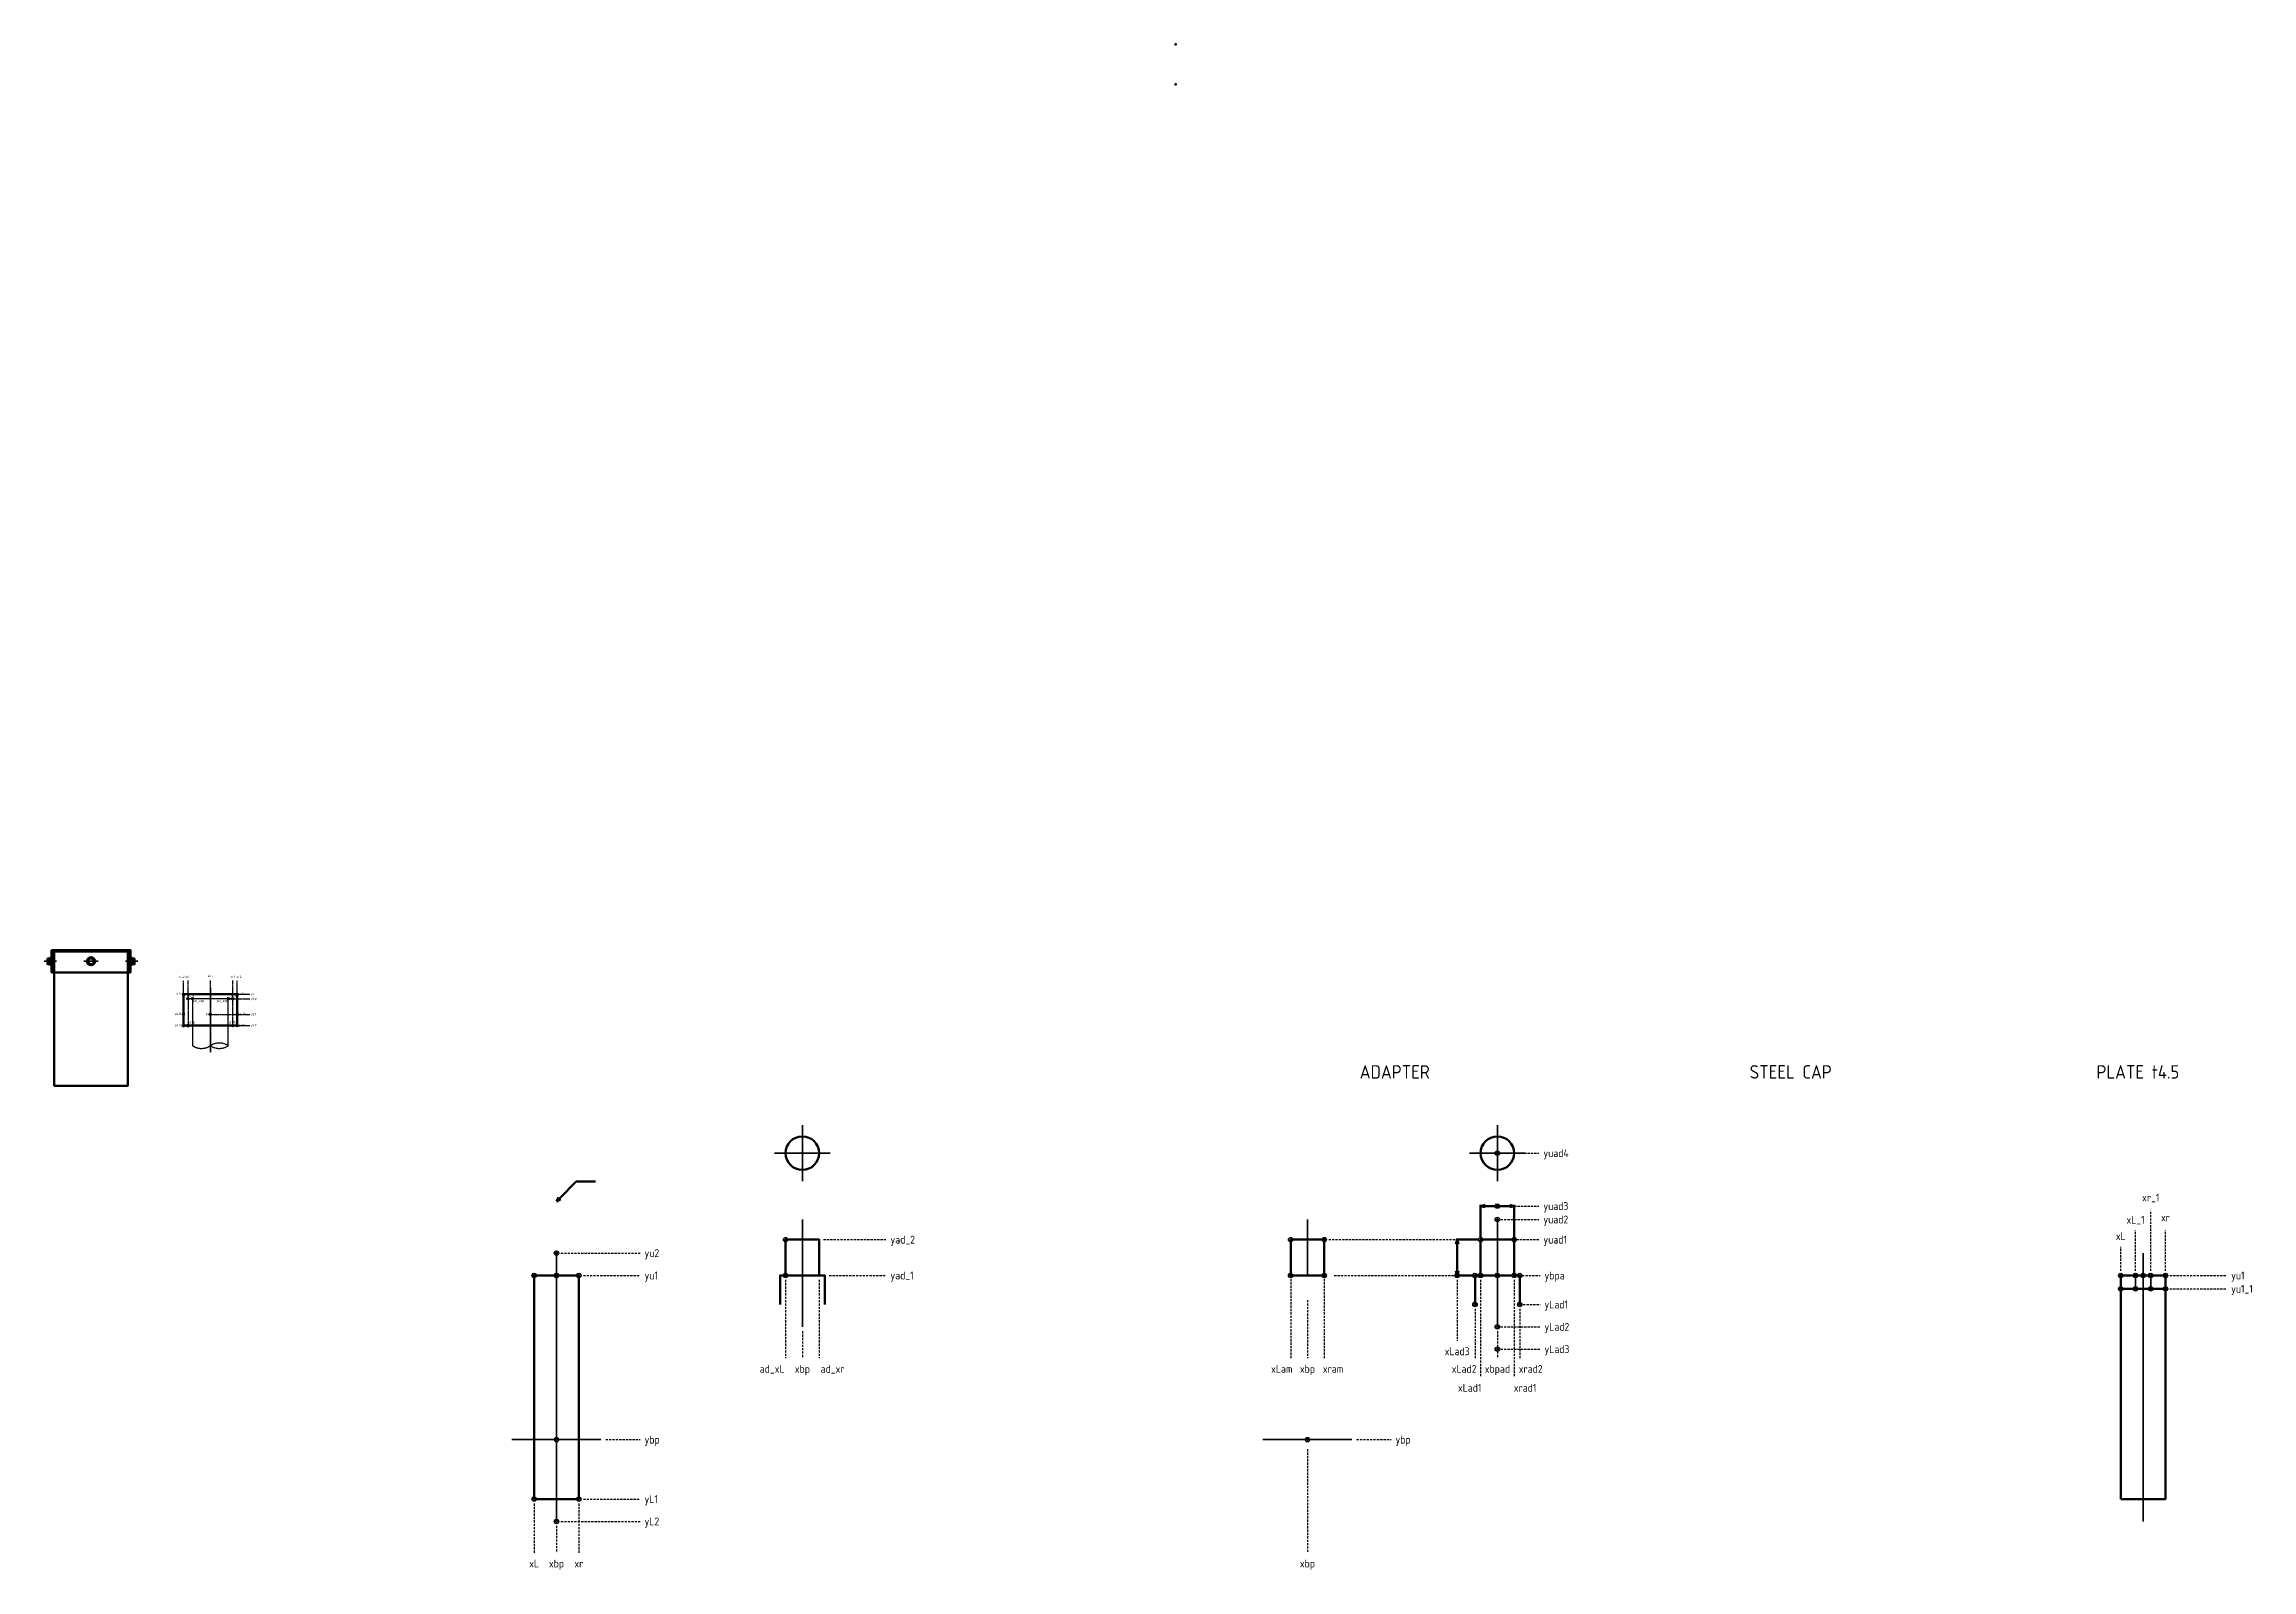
# Model space of a CAD drawing. Header units: millimetres. Extents: x -2270 to 7760, y 607 to 7412.
# Drawn here: x -2270 to 2668, y 1864 to 5275 of the extents above; entities that cross this region are included whole.
import ezdxf
from ezdxf.enums import TextEntityAlignment as Align

# ---------------------------------------------------------------- set-up
doc = ezdxf.new("R2010")
doc.units = ezdxf.units.MM
doc.header["$LTSCALE"] = 0.5
for name, pattern in [('ACJISTGL', [3, 2, -1]), ('AM_ISO08W050', [18, 12, -1.5, 3, -1.5]), ('AM_ISO09W050', [22.5, 12, -1.5, 3, -1.5, 3, -1.5])]:
    doc.linetypes.add(name, pattern=pattern)
for name, color, linetype, lineweight in [('AM_0', 7, 'Continuous', 50), ('AM_1', 2, 'Continuous', 50), ('AM_2', 4, 'AM_ISO09W050', 25), ('AM_3', 3, 'ACJISTGL', 25), ('AM_4', 3, 'Continuous', 25), ('AM_5', 134, 'Continuous', 50), ('AM_7', 2, 'AM_ISO08W050', 35)]:
    doc.layers.add(name, color=color, linetype=linetype, lineweight=lineweight)
doc.styles.add('ACJISTS', font='isocp.shx', dxfattribs={"height": 1, "bigfont": 'bigfont.shx'})
doc.styles.get("Standard").update_dxf_attribs({"font": 'ISOCP.SHX', "bigfont": 'EXTFONT.SHX'})
doc.dimstyles.new('Mystandard$0', dxfattribs={"dimtxt": 3, "dimasz": 2, "dimexe": 0.5, "dimexo": 1, "dimgap": 1, "dimtad": 3, "dimdsep": 46, "dimtxsty": 'Standard', "dimblk": 'OPEN30', "dimcen": 0, "dimclrd": 134, "dimclre": 134, "dimclrt": 2, "dimadec": 0, "dimazin": 2, "dimtp": 0.1, "dimtm": 0.1, "dimtfac": 0.71, "dimtix": 1, "dimtmove": 0, "dimatfit": 0, "dimldrblk": 'OPEN30', "dimfxl": 1, "dimtolj": 1, "dimtzin": 0, "dimlwd": -1, "dimlwe": -1, "dimarcsym": 0})
pattern_1 = [(45, (355.177, 1694.685), (-2.245064, 2.245064), [])]
pattern_2 = [(45, (355.177, 2194.685), (-2.245064, 2.245064), [])]
pattern_3 = [(45, (2472, 2274.685), (-2.245064, 2.245064), [])]
pattern_4 = [(45, (2047.2384, 2194.685), (-2.245064, 2.245064), [])]
pattern_5 = [(45, (2047.2384, 2274.685), (-2.245064, 2.245064), [])]
pattern_6 = [(45, (3903.7123, 2194.685), (-2.245064, 2.245064), [])]
pattern_7 = [(45, (3903.7123, 2164.685), (-2.245064, 2.245064), [])]

# ---------------------------------------------------------------- blocks, each defined once
blk = doc.blocks.new('_Open30')
at = {"color": 0, "linetype": 'ByBlock', "lineweight": -2}
for p, q in [((-1, 0.27), (0, 0)), ((0, 0), (-1, -0.27)), ((0, 0), (-1, 0))]:
    blk.add_line(p, q, dxfattribs=at)
blk = doc.blocks.new('*D23')
at = {"layer": 'AM_0', "color": 134, "ltscale": 0.7, "transparency": 16777216}
for p, q in [((942.6, 2607.3), (942.6, 2679.8)), ((952.6, 2677.3), (1007.6, 2677.3)), ((1017.6, 2607.3), (1017.6, 2679.8))]:
    blk.add_line(p, q, dxfattribs=at)
at = {"layer": 'Defpoints', "color": 0, "ltscale": 0.7, "transparency": 16777216}
for p in [(1017.6, 2677.3), (942.6, 2602.3), (1017.6, 2602.3)]:
    blk.add_point(p, dxfattribs=at)
at = {"layer": 'AM_0', "color": 134, "ltscale": 0.7, "transparency": 16777216, "xscale": 10, "yscale": 10, "zscale": 10, "rotation": 180}
blk.add_blockref('_Open30', (942.6, 2677.3), dxfattribs=at)
at = {"layer": 'AM_0', "color": 134, "ltscale": 0.7, "transparency": 16777216, "xscale": 10, "yscale": 10, "zscale": 10}
blk.add_blockref('_Open30', (1017.6, 2677.3), dxfattribs=at)
blk = doc.blocks.new('*D24')
at = {"layer": 'AM_0', "color": 134, "ltscale": 0.7, "transparency": 16777216}
for p, q in [((937.6, 2602.3), (887.6, 2602.3)), ((890.1, 2592.3), (890.1, 2532.3)), ((925.1, 2522.3), (887.6, 2522.3))]:
    blk.add_line(p, q, dxfattribs=at)
at = {"layer": 'Defpoints', "color": 0, "ltscale": 0.7, "transparency": 16777216}
for p in [(942.6, 2602.3), (890.1, 2522.3), (930.1, 2522.3)]:
    blk.add_point(p, dxfattribs=at)
at = {"layer": 'AM_0', "color": 134, "ltscale": 0.7, "transparency": 16777216, "xscale": 10, "yscale": 10, "zscale": 10}
for p, rotation in [((890.1, 2602.3), 90), ((890.1, 2522.3), 270)]:
    blk.add_blockref('_Open30', p, dxfattribs=dict(at, rotation=rotation))
blk = doc.blocks.new('titik')
at = {"layer": 'AM_4', "ltscale": 0.7}
h = blk.add_hatch(dxfattribs=at)
h.set_pattern_fill('ANSI31', color=256, scale=0.5)
h.set_pattern_definition([(45, (3060.8908, -2484.6173), (-1.122532, 1.122532), [])])
edge = h.paths.add_edge_path()
edge.add_arc((0, 0), 5, 0, 360)
blk.add_circle((0, 0), 5, dxfattribs=at)

msp = doc.modelspace()

# ---------------------------------------------------------------- hatches: boundary and pattern name
at = {"layer": 'AM_4', "ltscale": 0.7}
h = msp.add_hatch(dxfattribs=at)
h.set_pattern_fill('ANSI31', color=256)
h.set_pattern_definition([(45, (2509.5, 2468.1065), (-2.245064, 2.245064), [])])
edge = h.paths.add_edge_path()
edge.add_arc((980.091, 2795.749), 5, 0, 360)
h = msp.add_hatch(dxfattribs=at)
h.set_pattern_fill('ANSI31', color=256)
h.set_pattern_definition([(45, (2509.5, 2349.685), (-2.245064, 2.245064), [])])
edge = h.paths.add_edge_path()
edge.add_arc((980.091, 2677.327), 5, 0, 360)
h = msp.add_hatch(dxfattribs=at)
h.set_pattern_fill('ANSI31', color=256)
h.set_pattern_definition([(45, (2509.5, 2319.685), (-2.245064, 2.245064), [])])
edge = h.paths.add_edge_path()
edge.add_arc((980.091, 2647.327), 5, 0, 360)
h = msp.add_hatch(dxfattribs=at)
h.set_pattern_fill('ANSI31', color=256)
h.set_pattern_definition([(45, (405.177, 2244.685), (-2.245064, 2.245064), [])])
edge = h.paths.add_edge_path()
edge.add_arc((-1124.232, 2572.327), 5, 0, 360)
h = msp.add_hatch(dxfattribs=at)
h.set_pattern_fill('ANSI31', color=256)
h.set_pattern_definition([(45, (917.55, 2274.685), (-2.245064, 2.245064), [])])
edge = h.paths.add_edge_path()
edge.add_arc((-611.859, 2602.327), 5, 0, 360)
h = msp.add_hatch(dxfattribs=at)
h.set_pattern_fill('ANSI31', color=256)
h.set_pattern_definition(pattern_5)
edge = h.paths.add_edge_path()
edge.add_arc((517.829, 2602.327), 5, 0, 360)
h = msp.add_hatch(dxfattribs=at)
h.set_pattern_fill('ANSI31', color=256)
h.set_pattern_definition(pattern_5)
edge = h.paths.add_edge_path()
edge.add_arc((592.829, 2602.327), 5, 0, 360)
h = msp.add_hatch(dxfattribs=at)
h.set_pattern_fill('ANSI31', color=256)
h.set_pattern_definition(pattern_3)
edge = h.paths.add_edge_path()
edge.add_arc((942.591, 2602.327), 5, 0, 360)
h = msp.add_hatch(dxfattribs=at)
h.set_pattern_fill('ANSI31', color=256)
h.set_pattern_definition(pattern_3)
edge = h.paths.add_edge_path()
edge.add_arc((942.591, 2602.327), 5, 0, 360)
h = msp.add_hatch(dxfattribs=at)
h.set_pattern_fill('ANSI31', color=256)
h.set_pattern_definition([(45, (2547, 2274.685), (-2.245064, 2.245064), [])])
edge = h.paths.add_edge_path()
edge.add_arc((1017.591, 2602.327), 5, 0, 360)
h = msp.add_hatch(dxfattribs=at)
h.set_pattern_fill('ANSI31', color=256)
h.set_pattern_definition(pattern_2)
edge = h.paths.add_edge_path()
edge.add_arc((-1174.232, 2522.327), 5, 0, 360)
h = msp.add_hatch(dxfattribs=at)
h.set_pattern_fill('ANSI31', color=256)
h.set_pattern_definition([(45, (405.177, 2194.685), (-2.245064, 2.245064), [])])
edge = h.paths.add_edge_path()
edge.add_arc((-1124.232, 2522.327), 5, 0, 360)
h = msp.add_hatch(dxfattribs=at)
h.set_pattern_fill('ANSI31', color=256)
h.set_pattern_definition(pattern_2)
edge = h.paths.add_edge_path()
edge.add_arc((-1074.232, 2522.327), 5, 0, 360)
h = msp.add_hatch(dxfattribs=at)
h.set_pattern_fill('ANSI31', color=256)
h.set_pattern_definition([(45, (917.55, 2194.685), (-2.245064, 2.245064), [])])
edge = h.paths.add_edge_path()
edge.add_arc((-611.859, 2522.327), 5, 0, 360)
h = msp.add_hatch(dxfattribs=at)
h.set_pattern_fill('ANSI31', color=256)
h.set_pattern_definition(pattern_4)
edge = h.paths.add_edge_path()
edge.add_arc((517.829, 2522.327), 5, 0, 360)
h = msp.add_hatch(dxfattribs=at)
h.set_pattern_fill('ANSI31', color=256)
h.set_pattern_definition(pattern_4)
edge = h.paths.add_edge_path()
edge.add_arc((592.829, 2522.327), 5, 0, 360)
h = msp.add_hatch(dxfattribs=at)
h.set_pattern_fill('ANSI31', color=256)
h.set_pattern_definition([(45, (2419.5, 2194.685), (-2.245064, 2.245064), [])])
edge = h.paths.add_edge_path()
edge.add_arc((890.091, 2522.327), 5, 0, 360)
h = msp.add_hatch(dxfattribs=at)
h.set_pattern_fill('ANSI31', color=256)
h.set_pattern_definition([(45, (2459.5, 2194.685), (-2.245064, 2.245064), [])])
edge = h.paths.add_edge_path()
edge.add_arc((930.091, 2522.327), 5, 0, 360)
h = msp.add_hatch(dxfattribs=at)
h.set_pattern_fill('ANSI31', color=256)
h.set_pattern_definition([(45, (2472, 2194.685), (-2.245064, 2.245064), [])])
edge = h.paths.add_edge_path()
edge.add_arc((942.591, 2522.327), 5, 0, 360)
h = msp.add_hatch(dxfattribs=at)
h.set_pattern_fill('ANSI31', color=256)
h.set_pattern_definition([(45, (2509.5, 2194.685), (-2.245064, 2.245064), [])])
edge = h.paths.add_edge_path()
edge.add_arc((980.091, 2522.327), 5, 0, 360)
h = msp.add_hatch(dxfattribs=at)
h.set_pattern_fill('ANSI31', color=256)
h.set_pattern_definition([(45, (2547, 2194.685), (-2.245064, 2.245064), [])])
edge = h.paths.add_edge_path()
edge.add_arc((1017.591, 2522.327), 5, 0, 360)
h = msp.add_hatch(dxfattribs=at)
h.set_pattern_fill('ANSI31', color=256)
h.set_pattern_definition([(45, (2559.5, 2194.685), (-2.245064, 2.245064), [])])
edge = h.paths.add_edge_path()
edge.add_arc((1030.091, 2522.327), 5, 0, 360)
h = msp.add_hatch(dxfattribs=at)
h.set_pattern_fill('ANSI31', color=256)
h.set_pattern_definition(pattern_6)
edge = h.paths.add_edge_path()
edge.add_arc((2374.303, 2522.327), 5, 0, 360)
h = msp.add_hatch(dxfattribs=at)
h.set_pattern_fill('ANSI31', color=256)
h.set_pattern_definition([(45, (3936.7123, 2194.685), (-2.245064, 2.245064), [])])
edge = h.paths.add_edge_path()
edge.add_arc((2407.303, 2522.327), 5, 0, 360)
h = msp.add_hatch(dxfattribs=at)
h.set_pattern_fill('ANSI31', color=256)
h.set_pattern_definition([(45, (3953.7123, 2194.685), (-2.245064, 2.245064), [])])
edge = h.paths.add_edge_path()
edge.add_arc((2424.303, 2522.327), 5, 0, 360)
h = msp.add_hatch(dxfattribs=at)
h.set_pattern_fill('ANSI31', color=256)
h.set_pattern_definition([(45, (3970.7123, 2194.685), (-2.245064, 2.245064), [])])
edge = h.paths.add_edge_path()
edge.add_arc((2441.303, 2522.327), 5, 0, 360)
h = msp.add_hatch(dxfattribs=at)
h.set_pattern_fill('ANSI31', color=256)
h.set_pattern_definition(pattern_6)
edge = h.paths.add_edge_path()
edge.add_arc((2474.303, 2522.327), 5, 0, 360)
h = msp.add_hatch(dxfattribs=at)
h.set_pattern_fill('ANSI31', color=256)
h.set_pattern_definition(pattern_7)
edge = h.paths.add_edge_path()
edge.add_arc((2374.303, 2492.327), 5, 0, 360)
h = msp.add_hatch(dxfattribs=at)
h.set_pattern_fill('ANSI31', color=256)
h.set_pattern_definition([(45, (3936.7123, 2164.685), (-2.245064, 2.245064), [])])
edge = h.paths.add_edge_path()
edge.add_arc((2407.303, 2492.327), 5, 0, 360)
h = msp.add_hatch(dxfattribs=at)
h.set_pattern_fill('ANSI31', color=256)
h.set_pattern_definition([(45, (3970.7123, 2164.685), (-2.245064, 2.245064), [])])
edge = h.paths.add_edge_path()
edge.add_arc((2441.303, 2492.327), 5, 0, 360)
h = msp.add_hatch(dxfattribs=at)
h.set_pattern_fill('ANSI31', color=256)
h.set_pattern_definition(pattern_7)
edge = h.paths.add_edge_path()
edge.add_arc((2474.303, 2492.327), 5, 0, 360)
h = msp.add_hatch(dxfattribs=at)
h.set_pattern_fill('ANSI31', color=256)
h.set_pattern_definition([(45, (2459.5, 2129.8188), (-2.245064, 2.245064), [])])
edge = h.paths.add_edge_path()
edge.add_arc((930.091, 2457.461), 5, 0, 360)
h = msp.add_hatch(dxfattribs=at)
h.set_pattern_fill('ANSI31', color=256)
h.set_pattern_definition([(45, (2559.5, 2129.8188), (-2.245064, 2.245064), [])])
edge = h.paths.add_edge_path()
edge.add_arc((1030.091, 2457.461), 5, 0, 360)
h = msp.add_hatch(dxfattribs=at)
h.set_pattern_fill('ANSI31', color=256)
h.set_pattern_definition([(45, (2509.5, 2079.8188), (-2.245064, 2.245064), [])])
edge = h.paths.add_edge_path()
edge.add_arc((980.091, 2407.461), 5, 0, 360)
h = msp.add_hatch(dxfattribs=at)
h.set_pattern_fill('ANSI31', color=256)
h.set_pattern_definition([(45, (2509.5, 2029.8188), (-2.245064, 2.245064), [])])
edge = h.paths.add_edge_path()
edge.add_arc((980.091, 2357.461), 5, 0, 360)
h = msp.add_hatch(dxfattribs=at)
h.set_pattern_fill('ANSI31', color=256)
h.set_pattern_definition([(45, (405.177, 1827.5957), (-2.245064, 2.245064), [])])
edge = h.paths.add_edge_path()
edge.add_arc((-1124.232, 2155.238), 5, 0, 360)
h = msp.add_hatch(dxfattribs=at)
h.set_pattern_fill('ANSI31', color=256)
h.set_pattern_definition([(45, (2084.7384, 1827.5957), (-2.245064, 2.245064), [])])
edge = h.paths.add_edge_path()
edge.add_arc((555.329, 2155.238), 5, 0, 360)
h = msp.add_hatch(dxfattribs=at)
h.set_pattern_fill('ANSI31', color=256)
h.set_pattern_definition(pattern_1)
edge = h.paths.add_edge_path()
edge.add_arc((-1174.232, 2022.327), 5, 0, 360)
h = msp.add_hatch(dxfattribs=at)
h.set_pattern_fill('ANSI31', color=256)
h.set_pattern_definition(pattern_1)
edge = h.paths.add_edge_path()
edge.add_arc((-1074.232, 2022.327), 5, 0, 360)
h = msp.add_hatch(dxfattribs=at)
h.set_pattern_fill('ANSI31', color=256)
h.set_pattern_definition([(45, (405.177, 1644.685), (-2.245064, 2.245064), [])])
edge = h.paths.add_edge_path()
edge.add_arc((-1124.232, 1972.327), 5, 0, 360)

# ---------------------------------------------------------------- linework, layer by layer
at = {"layer": 'AM_0', "ltscale": 0.7}
msp.add_line((2474.303, 2492.327), (2374.303, 2492.327), dxfattribs=at)
for points in [[(-2253.554, 3249.644), (-2253.554, 3199.644), (-2077.154, 3199.644), (-2077.154, 3249.644)], [(-2247.854, 2946.444), (-2082.654, 2946.444), (-2082.654, 3246.444), (-2247.854, 3246.444)], [(-1958.393, 3080.887), (-1838.393, 3080.887), (-1838.393, 3150.887), (-1958.393, 3150.887)], [(-611.859, 2522.327), (-536.859, 2522.327), (-536.859, 2602.327), (-611.859, 2602.327)], [(517.829, 2522.327), (592.829, 2522.327), (592.829, 2602.327), (517.829, 2602.327)], [(942.591, 2522.327), (1017.591, 2522.327), (1017.591, 2602.327), (942.591, 2602.327)], [(-1174.232, 2022.327), (-1074.232, 2022.327), (-1074.232, 2522.327), (-1174.232, 2522.327)], [(2374.303, 2022.327), (2474.303, 2022.327), (2474.303, 2522.327), (2374.303, 2522.327)]]:
    msp.add_lwpolyline(points, close=True, dxfattribs=at)
for points in [[(-2250.354, 3199.644), (-2250.354, 3246.444), (-2080.354, 3246.444), (-2080.354, 3199.644)], [(-524.359, 2457.461), (-524.359, 2522.327), (-624.359, 2522.327), (-624.359, 2457.461)], [(1030.091, 2457.461), (1030.091, 2522.327), (930.091, 2522.327), (930.091, 2457.461)]]:
    msp.add_lwpolyline(points, dxfattribs=at)
for centre in [(-574.359, 2795.749), (980.091, 2795.749)]:
    msp.add_circle(centre, 37.5, dxfattribs=at)
for p in [(260.439, 5274.894), (260.439, 5274.894), (260.439, 5274.894), (260.439, 5184.894), (260.439, 5184.894)]:
    msp.add_point(p, dxfattribs=at)
at = {"layer": 'AM_1', "color": 2, "ltscale": 0.7}
for p, q in [((-2257.154, 3232.344), (-2257.154, 3224.316)), ((-2255.154, 3232.344), (-2257.154, 3232.344)), ((-2255.154, 3225.044), (-2257.154, 3224.316)), ((-2255.154, 3224.244), (-2257.154, 3223.516)), ((-2257.154, 3223.516), (-2257.154, 3216.944)), ((-2257.154, 3216.944), (-2255.154, 3216.944)), ((-2255.154, 3232.344), (-2255.154, 3225.044)), ((-2255.154, 3224.244), (-2255.154, 3216.944)), ((-2075.554, 3232.344), (-2075.554, 3225.044)), ((-2075.554, 3232.344), (-2073.554, 3232.344)), ((-2075.554, 3225.044), (-2073.554, 3224.316)), ((-2075.554, 3224.244), (-2075.554, 3216.944)), ((-2075.554, 3224.244), (-2073.554, 3223.516)), ((-2073.554, 3216.944), (-2075.554, 3216.944)), ((-2073.554, 3232.344), (-2073.554, 3224.316)), ((-2073.554, 3223.516), (-2073.554, 3216.944))]:
    msp.add_line(p, q, dxfattribs=at)
for points in [[(-2262.654, 3231.144), (-2262.654, 3218.144), (-2257.154, 3218.144), (-2257.154, 3231.144)], [(-2255.154, 3215.644), (-2255.154, 3233.644), (-2253.554, 3233.644), (-2253.554, 3215.644)], [(-2172.86, 3224.644), (-2169.107, 3218.144), (-2161.601, 3218.144), (-2157.848, 3224.644), (-2161.601, 3231.144), (-2169.107, 3231.144)], [(-2075.554, 3215.644), (-2075.554, 3233.644), (-2077.154, 3233.644), (-2077.154, 3215.644)], [(-2068.054, 3231.144), (-2068.054, 3218.144), (-2073.554, 3218.144), (-2073.554, 3231.144)]]:
    msp.add_lwpolyline(points, close=True, dxfattribs=at)
for radius in [9, 6.5]:
    msp.add_circle((-2165.354, 3224.644), radius, dxfattribs=at)
for centre, start, end in [((-2253.284, 3227.894), 159.705445, 200.294555), ((-2253.284, 3221.394), 159.705445, 200.294555), ((-2077.424, 3227.894), 339.705445, 20.294555), ((-2077.424, 3221.394), 339.705445, 20.294555)]:
    msp.add_arc(centre, 9.37, start, end, dxfattribs=at)
at = {"layer": 'AM_2', "ltscale": 0.7}
msp.add_lwpolyline([(-1858.393, 3035.9), (-1858.393, 3140.887), (-1938.393, 3140.887), (-1938.393, 3035.9)], dxfattribs=at)
for centre, start, end in [((-1918.393, 3066.233), 236.601512, 303.398488), ((-1878.393, 3005.567), 56.601512, 123.398488), ((-1878.393, 3066.233), 236.601512, 303.398488)]:
    msp.add_arc(centre, 36.333, start, end, dxfattribs=at)
at = {"layer": 'AM_3', "ltscale": 0.7}
for p, q in [((-1958.393, 3150.887), (-1958.393, 3181.407)), ((-1948.393, 3140.887), (-1948.393, 3181.407)), ((-1898.393, 3140.887), (-1898.393, 3181.407)), ((-1848.393, 3140.887), (-1848.393, 3181.407)), ((-1838.393, 3150.887), (-1838.393, 3181.407)), ((-1858.393, 3140.887), (-1809.966, 3140.887)), ((-1838.393, 3150.887), (-1809.966, 3150.887)), ((-1895.893, 3105.887), (-1809.966, 3105.887)), ((-1838.393, 3080.887), (-1809.966, 3080.887))]:
    msp.add_line(p, q, dxfattribs=at)
at = {"layer": 'AM_3', "ltscale": 5}
for p, q in [((980.091, 2795.749), (1072.995, 2795.749)), ((980.091, 2677.327), (1072.995, 2677.327)), ((2441.303, 2532.327), (2441.303, 2667.36)), ((980.091, 2647.327), (1072.995, 2647.327)), ((2407.303, 2532.327), (2407.303, 2622.882)), ((2474.303, 2532.327), (2474.303, 2622.882)), ((-1114.232, 2572.327), (-937.29, 2572.327)), ((-526.859, 2602.327), (-387.417, 2602.327)), ((602.829, 2602.327), (1072.995, 2602.327)), ((2374.303, 2532.327), (2374.303, 2586.527)), ((-1064.232, 2522.327), (-937.29, 2522.327)), ((-514.359, 2522.327), (-387.417, 2522.327)), ((517.829, 2522.327), (517.829, 2337.097)), ((592.829, 2522.327), (592.829, 2337.097)), ((615.329, 2522.327), (1075.495, 2522.327)), ((2484.303, 2522.327), (2611.245, 2522.327)), ((-611.859, 2512.327), (-611.859, 2337.097)), ((-536.859, 2512.327), (-536.859, 2337.097)), ((890.091, 2512.327), (890.091, 2376.42)), ((942.591, 2512.327), (942.591, 2294.964)), ((1017.591, 2512.327), (1017.591, 2294.964)), ((2484.303, 2492.327), (2611.245, 2492.327)), ((555.329, 2467.327), (555.329, 2337.097)), ((930.091, 2447.461), (930.091, 2337.097)), ((1030.091, 2457.461), (1075.495, 2457.461)), ((1030.091, 2447.461), (1030.091, 2337.097)), ((-574.359, 2397.461), (-574.359, 2337.097)), ((980.091, 2407.461), (1075.495, 2407.461)), ((980.091, 2397.461), (980.091, 2337.097)), ((980.091, 2357.461), (1075.495, 2357.461)), ((-1014.232, 2155.238), (-937.29, 2155.238)), ((555.329, 2134.055), (555.329, 1901.963)), ((665.329, 2155.238), (742.271, 2155.238)), ((-1174.232, 2012.327), (-1174.232, 1901.963)), ((-1074.232, 2012.327), (-1074.232, 1901.963)), ((-1064.232, 2022.327), (-937.29, 2022.327)), ((-1124.232, 1962.327), (-1124.232, 1901.963)), ((-1114.232, 1972.327), (-937.29, 1972.327))]:
    msp.add_line(p, q, dxfattribs=at)
at = {"layer": 'AM_3', "ltscale": 0.7}
msp.add_lwpolyline([(-1848.393, 3080.887), (-1848.393, 3140.887), (-1948.393, 3140.887), (-1948.393, 3080.887)], dxfattribs=at)
at = {"layer": 'AM_4', "ltscale": 0.7}
for centre in [(980.091, 2795.749), (980.091, 2677.327), (980.091, 2647.327), (-1124.232, 2572.327), (-611.859, 2602.327), (517.829, 2602.327), (592.829, 2602.327), (942.591, 2602.327), (942.591, 2602.327), (1017.591, 2602.327), (-1174.232, 2522.327), (-1124.232, 2522.327), (-1074.232, 2522.327), (-611.859, 2522.327), (517.829, 2522.327), (592.829, 2522.327), (890.091, 2522.327), (930.091, 2522.327), (942.591, 2522.327), (980.091, 2522.327), (1017.591, 2522.327), (1030.091, 2522.327), (2374.303, 2522.327), (2407.303, 2522.327), (2424.303, 2522.327), (2441.303, 2522.327), (2474.303, 2522.327), (2374.303, 2492.327), (2407.303, 2492.327), (2441.303, 2492.327), (2474.303, 2492.327), (930.091, 2457.461), (1030.091, 2457.461), (980.091, 2407.461), (980.091, 2357.461), (-1124.232, 2155.238), (555.329, 2155.238), (-1174.232, 2022.327), (-1074.232, 2022.327), (-1124.232, 1972.327)]:
    msp.add_circle(centre, 5, dxfattribs=at)
at = {"layer": 'AM_5', "color": 134, "ltscale": 0.7}
for p, q in [((-1080.038, 2732.026), (-1117.161, 2694.903)), ((-1037.296, 2732.026), (-1080.038, 2732.026))]:
    msp.add_line(p, q, dxfattribs=at)
at = {"layer": 'AM_5', "color": 134, "linetype": 'Continuous', "ltscale": 0.7}
for p, q in [((-1119.056, 2696.798), (-1124.232, 2687.832)), ((-1117.161, 2694.903), (-1124.232, 2687.832)), ((-1124.232, 2687.832), (-1115.266, 2693.009))]:
    msp.add_line(p, q, dxfattribs=at)
at = {"layer": 'AM_7', "linetype": 'AM_ISO08W050', "ltscale": 0.7}
for p, q in [((-2270.154, 3224.644), (-2242.854, 3224.644)), ((-2149.354, 3224.644), (-2181.354, 3224.644)), ((-2060.554, 3224.644), (-2087.854, 3224.644))]:
    msp.add_line(p, q, dxfattribs=at)
at = {"layer": 'AM_7', "ltscale": 0.7}
for p, q in [((-1898.393, 3165.887), (-1898.393, 3020.9)), ((-574.359, 2858.249), (-574.359, 2733.249)), ((980.091, 2858.249), (980.091, 2733.249)), ((-511.859, 2795.749), (-636.859, 2795.749)), ((1042.591, 2795.749), (917.591, 2795.749)), ((-574.359, 2407.461), (-574.359, 2647.327)), ((555.329, 2522.327), (555.329, 2647.327)), ((980.091, 2407.461), (980.091, 2647.327)), ((-1124.232, 1972.327), (-1124.232, 2572.327)), ((2424.303, 1972.327), (2424.303, 2572.327)), ((2407.303, 2492.327), (2407.303, 2522.327)), ((2441.303, 2492.327), (2441.303, 2522.327)), ((-1224.232, 2155.238), (-1024.232, 2155.238)), ((455.329, 2155.238), (655.329, 2155.238))]:
    msp.add_line(p, q, dxfattribs=at)

# ---------------------------------------------------------------- block references
at = {"layer": 'AM_0', "yscale": 0.5, "zscale": 0.5}
for p, xscale in [((-1958.393, 3150.887), 0.5), ((-1948.393, 3140.887), 0.5), ((-1938.393, 3140.887), 0.5), ((-1858.393, 3140.887), 0.5), ((-1848.393, 3140.887), 0.5), ((-1838.393, 3150.887), 0.5), ((-1958.393, 3105.887), -0.5), ((-1958.393, 3080.887), -0.5), ((-1948.393, 3080.887), -0.5), ((-1898.393, 3105.887), 0.5), ((-1848.393, 3080.887), 0.5), ((-1838.393, 3105.887), 0.5), ((-1838.393, 3080.887), 0.5)]:
    msp.add_blockref('titik', p, dxfattribs=dict(at, xscale=xscale))

# ---------------------------------------------------------------- texts
at = {"layer": 'AM_1', "color": 2, "linetype": 'Continuous', "ltscale": 0.7}
for s, height, p in [('ADAPTER', 30, (750.58, 2992.314)), ('STEEL CAP', 30, (1636.213, 2992.314)), ('PLATE t4.5', 30, (2412.663, 2992.314)), ('xr_1', 17.5, (2441.303, 2705.11)), ('xL', 17.5, (2374.303, 2619.027)), ('xL_1', 17.5, (2407.303, 2655.382)), ('xr', 17.5, (2474.303, 2660.632)), ('ad_xL', 17.5, (-641.936, 2322.097)), ('xbp', 17.5, (-574.359, 2322.097)), ('ad_xr', 17.5, (-506.782, 2322.097)), ('xLam', 17.5, (497.948, 2322.097)), ('xbp', 17.5, (555.329, 2322.097)), ('xLad3', 17.5, (890.091, 2361.42)), ('xLad2', 17.5, (905.668, 2322.097)), ('xbpad', 17.5, (980.091, 2322.097)), ('xrad2', 17.5, (1054.515, 2322.097)), ('xram', 17.5, (612.71, 2322.097)), ('xLad1', 17.5, (918.168, 2279.964)), ('xrad1', 17.5, (1042.015, 2279.964)), ('xL', 17.5, (-1174.232, 1886.963)), ('xbp', 17.5, (-1124.232, 1886.963)), ('xr', 17.5, (-1074.232, 1886.963)), ('xbp', 17.5, (555.329, 1886.963))]:
    msp.add_text(s, height=height, dxfattribs=at).set_placement(p, align=Align.TOP_CENTER)
for s, p in [('yuad4', (1082.995, 2795.749)), ('yuad3', (1082.995, 2677.327)), ('yuad2', (1082.995, 2647.327)), ('yu2', (-927.29, 2572.327)), ('yad_2', (-377.417, 2602.327)), ('yuad1', (1082.995, 2602.327)), ('yu1', (-927.29, 2522.327)), ('yad_1', (-377.417, 2522.327)), ('ybpa', (1085.495, 2522.327)), ('yu1', (2621.245, 2522.327)), ('yu1_1', (2621.245, 2492.327)), ('yLad1', (1085.495, 2457.461)), ('yLad2', (1085.495, 2407.461)), ('yLad3', (1085.495, 2357.461)), ('ybp', (-927.29, 2155.238)), ('ybp', (752.271, 2155.238)), ('yL1', (-927.29, 2022.327)), ('yL2', (-927.29, 1972.327))]:
    msp.add_text(s, height=17.5, dxfattribs=at).set_placement(p, align=Align.MIDDLE_LEFT)
at = {"layer": 'AM_5', "color": 2, "char_height": 5.25, "style": 'ACJISTS'}
for s, insert, attachment_point in [('xL2', (-1962.135, 3187.549), 8), ('xL1', (-1948.393, 3187.549), 8), ('xbp', (-1898.393, 3187.549), 8), ('xr1', (-1848.393, 3187.549), 8), ('xr2', (-1834.65, 3187.549), 8), ('yu', (-1807.437, 3150.887), 4), ('ybp', (-1807.437, 3140.887), 4), ('yL1', (-1807.437, 3105.887), 4), ('yL2', (-1807.437, 3080.887), 4)]:
    msp.add_mtext_dynamic_manual_height_columns(s, width=37.21286, gutter_width=71.074, heights=[0], dxfattribs=dict(at, insert=insert, attachment_point=attachment_point))
at = {"layer": 'AM_5', "color": 2, "char_height": 5.25, "attachment_point": 8, "style": 'ACJISTS'}
for s, insert in [('pL2a', (-1969.371, 3148.063)), ('pL1a', (-1942.069, 3144.028)), ('sci_stp', (-1924.927, 3132.092)), ('sci_etp', (-1871.858, 3132.092)), ('pr1a', (-1847.292, 3144.028)), ('pr2a', (-1827.414, 3148.063)), ('pL2b', (-1969.371, 3103.158)), ('pL1b', (-1940.911, 3084.308)), ('pc', (-1905.016, 3103.158)), ('pr1b', (-1848.451, 3084.308)), ('pr2b', (-1827.414, 3103.158))]:
    msp.add_mtext(s, dxfattribs=dict(at, insert=insert))
at = {"layer": 'AM_5', "color": 2, "char_height": 5.25, "width": 7.87597, "attachment_point": 8, "style": 'ACJISTS'}
for s, insert in [('pL2c', (-1969.371, 3077.465)), ('pr2c', (-1827.414, 3077.465))]:
    msp.add_mtext(s, dxfattribs=dict(at, insert=insert))

# ---------------------------------------------------------------- dimensions: what is measured, and where the dimension line sits
at = {"layer": 'AM_0', "ltscale": 0.7}
dim = msp.add_linear_dim(base=(1017.591, 2677.327), p1=(942.591, 2602.327), p2=(1017.591, 2602.327), text=' ', dimstyle='Mystandard$0', override={"dimscale": 5, "dimdec": 0, "dimadec": 1}, dxfattribs=at)
dim.commit()
dim.dimension.update_dxf_attribs({"geometry": '*D23', "text_midpoint": (980.091, 2677.327)})
dim = msp.add_linear_dim(base=(890.091, 2522.327), p1=(942.591, 2602.327), p2=(930.091, 2522.327), angle=90, text=' ', dimstyle='Mystandard$0', override={"dimscale": 5, "dimdec": 0, "dimadec": 1}, dxfattribs=at)
dim.commit()
dim.dimension.update_dxf_attribs({"geometry": '*D24', "text_midpoint": (890.091, 2562.327)})

doc.saveas('drawing.dxf')
